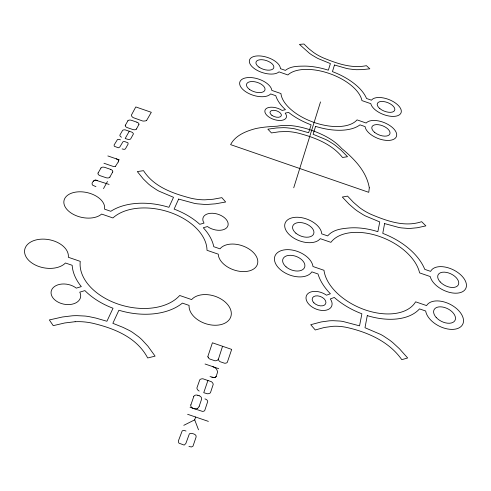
<?xml version="1.0" encoding="UTF-8"?>
<svg xmlns="http://www.w3.org/2000/svg" width="491" height="491" viewBox="0 0 491 491"><rect width="100%" height="100%" fill="white"/><g stroke="black" fill="none" stroke-linecap="round" stroke-linejoin="round"><path stroke-width="0.74" d="M293.728 187.795L320.519 101.913M222.552 346.272L218.378 359.277M198.511 429.791L194.694 419.854L195.651 417.031M199.217 406.204L201.58 399.214A3.511 2.553 18.9 0 0 199.168 395.734M207.951 380.359L203.753 392.702L207.214 393.727A3.946 2.848 19.2 0 0 208.368 393.714L209.424 393.42A4.229 3.05 19.2 0 0 210.473 392.665L213.204 384.428A4.18 2.989 19.2 0 0 212.818 383.213L212.155 382.348A3.934 2.811 19.2 0 0 211.253 381.636L203.004 378.819A3.934 2.811 18.9 0 0 201.862 378.825L200.813 379.101A4.18 2.989 18.9 0 0 199.769 379.831L196.922 387.908A4.247 3.063 18.9 0 0 197.167 389.007A4.474 3.222 18.9 0 0 197.652 389.799A4.008 2.891 18.9 0 0 198.597 390.683L199.199 391.051M190.882 404.872L193.773 396.544M210.031 376.591L214.008 377.561A2.854 2.025 19.3 0 0 214.825 377.438A3.339 2.363 19.3 0 0 216.071 376.652L217.519 372.368A3.781 2.67 19.3 0 0 217.581 371.613L216.727 369.496A5.505 3.885 19.1 0 0 215.162 367.894L212.72 366.624M218.25 359.124L217.82 359.848A3.811 2.658 19.1 0 1 216.85 360.498L216.212 360.682A3.75 2.615 19.1 0 1 214.8 360.732L209.737 359.001A3.805 2.651 18.9 0 1 208.644 358.092L208.245 357.546M216.2 376.358L216.108 376.548A3.277 2.326 19.3 0 1 214.812 377.419A2.897 2.056 19.3 0 1 213.996 377.554M95.929 186.623L92.854 185.303A2.842 1.7 12.9 0 1 92.351 184.782C91.295 183.18 93.155 181.087 94.579 180.283A2.087 1.246 12.9 0 1 95.42 180.087L109.094 184.42M93.419 181.234L94.591 180.289M103.509 188.612L107.455 181.461M109.904 177.018L112.642 172.071M118.221 161.969L115.502 166.24M136.437 128.986L138.843 124.628M129.305 131.177L125.168 138.517L127.936 139.37A3.179 1.792 14.2 0 0 128.881 139.438L129.765 139.327A3.406 1.921 14.2 0 0 130.661 138.928L133.368 134.031A3.369 1.89 14.2 0 0 133.122 133.251L132.631 132.674A3.167 1.78 14.3 0 0 131.938 132.183L125.34 129.906A3.173 1.774 14.1 0 0 124.401 129.833L123.523 129.943A3.369 1.89 14.1 0 0 122.627 130.324L119.853 135.123A3.419 1.927 14 0 0 119.994 135.817A3.603 2.032 14 0 0 120.344 136.332A3.228 1.817 14 0 0 121.068 136.94L121.535 137.204M98.139 172.967L100.943 168.045M125.395 125.174L127.869 120.841M146.649 120.375L151.314 112.298L135.792 106.94L131.398 115.115A4.971 2.725 14.5 0 0 131.784 116.269L132.263 116.858A4.928 2.707 14.5 0 0 133.245 117.65L142.531 120.952A4.953 2.719 14.7 0 0 143.967 121.074L145.692 120.835A4.953 2.719 14.7 0 0 146.649 120.375M183.787 425.323L194.694 419.854M75.123 321.709L64.708 322.974L53.231 325.662L49.339 319.942L62.56 316.971L72.392 315.787A56.042 39.998 11.9 0 1 77.216 315.658L84.912 316.044A41.667 29.448 11.9 0 1 88.503 316.505L96.009 318.1L106.915 321.267L113.028 308.25A61.86 40.391 14.4 0 1 84.894 290.592L79.757 292.17A14.988 10.09 11.2 0 1 65.579 304.445A14.988 10.09 11.2 0 1 52.206 288.874A14.988 10.09 11.2 0 1 76.289 288.137L81.316 286.603A61.86 40.391 14.4 0 1 72.165 265.3L65.456 262.998A22.138 14.313 10.5 0 1 29.3 260.917A22.138 14.313 10.5 0 1 40.096 239.246A22.138 14.313 10.5 0 1 68.31 257.272L80.26 261.372A53.924 35.205 14.4 0 0 118.049 304.07A53.924 35.205 14.4 0 0 179.7 295.49L191.619 299.578A21.727 14.491 18.2 0 1 226.4 303.18A21.727 14.491 18.2 0 1 216.838 325.214A21.727 14.491 18.2 0 1 189.09 305.402L182.4 303.113A61.86 40.391 14.4 0 1 118.89 310.238L112.85 323.317L123.014 327.374L129.599 330.59A41.539 29.515 13.2 0 1 132.515 332.352L138.364 336.593A55.913 40.059 12.8 0 1 141.752 339.533L147.914 346.186L155.095 356.128L147.687 357.976C136.762 337.225 113.924 328.221 92.351 323.17A47.811 34.131 11.9 0 0 75.129 321.728M95.432 180.087L97.396 180.393M212.781 377.438L211.83 377.198M188.943 446.454L191.41 446.976L192.975 446.184L196.019 437.315C197.014 434.762 193.509 433.67 191.711 433.424A2.271 1.712 19.2 0 0 190.766 433.363L190.085 433.528A2.909 2.191 19.2 0 0 189.317 434.013L185.911 443.336L184.512 444.901A1.479 1.123 18.9 0 1 183.855 444.975L179.154 443.238A2.136 1.626 18.6 0 1 178.663 442.686L178.423 440.832L182.136 431.043A3.185 2.4 18.7 0 1 182.762 430.656L183.247 430.503A2.283 1.718 18.7 0 1 184.272 430.497L184.825 430.638A17.136 12.729 18.7 0 0 186.021 431.049M205.054 364.003L218.74 368.686M197.799 395.304L199.156 395.771M204.937 398.888L206.238 399.447A3.02 2.197 19.3 0 1 207.104 400.177L207.423 400.613A2.989 2.179 19.3 0 1 207.718 401.515L204.722 410.562A3.069 2.252 19.3 0 1 203.937 411.114L203.415 411.28A3.038 2.228 19.3 0 1 202.274 411.341L190.048 407.278M187.617 414.287L208.374 421.376M122.099 148.914L124.217 149.393L125.401 148.908L128.114 144.035L127.973 142.942A1.399 0.792 14.1 0 0 127.617 142.642L124.843 141.629A1.761 1 14 0 0 124.106 141.531L123.56 141.58A2.259 1.283 14.1 0 0 122.94 141.807L119.865 146.919L118.699 147.717A1.142 0.651 13.8 0 1 118.19 147.717L114.587 146.398A1.657 0.945 13.7 0 1 114.225 146.048L114.115 144.968L117.441 139.604A2.473 1.399 13.9 0 1 117.95 139.419L118.331 139.364A1.774 1.007 13.9 0 1 119.141 139.432L119.565 139.554A13.343 7.488 14 0 0 120.485 139.874M107.848 155.935L119.362 159.9M103.957 163.245L112.187 166.081A5.775 3.363 13.6 0 0 112.948 166.314L113.476 166.431A2.578 1.504 13.6 0 0 115.532 166.265M110.579 169.364L104.884 167.4A3.296 1.933 13.3 0 0 100.901 168.026M136.854 122.179L131.508 120.332A3.087 1.706 14.3 0 0 127.826 120.823M116.232 158.82L117.601 159.489A2.473 1.436 13.7 0 1 118.325 160.269M207.871 356.441L212.413 342.792L231.678 349.396L227.302 362.333A3.67 2.559 19.6 0 1 226.394 362.953L225.792 363.144A3.547 2.473 19.6 0 1 224.455 363.193L220.14 361.714A3.554 2.473 19.5 0 1 219.109 360.854L218.734 360.333A3.67 2.559 19.5 0 1 218.378 359.277M208.288 357.608A3.805 2.651 18.9 0 1 207.914 356.497M193.712 396.519A3.511 2.553 18.8 0 1 197.812 395.267M193.288 408.438A3.56 2.608 18.8 0 1 190.839 404.854M194.215 408.721A3.167 2.32 18.8 0 0 196.185 408.782L196.744 408.635A5.806 4.253 18.7 0 0 197.296 408.402M199.162 406.186A6.592 4.83 18.7 0 1 197.339 408.444M125.34 125.156A3.093 1.718 14.2 0 0 127.365 127.66L132.779 129.501A3.093 1.718 14.4 0 0 136.492 129.004M136.866 122.161A3.087 1.706 14.5 0 1 138.879 124.64M118.374 160.269A4.916 2.854 13.6 0 1 118.184 161.956M98.077 172.949A3.302 1.952 13.2 0 0 100.182 175.717L105.952 177.674A3.302 1.952 13.4 0 0 109.966 177.042M110.592 169.34A3.29 1.933 13.5 0 1 112.684 172.083M369.3 187.844L368.766 192.325L230.61 144.636C235.232 135.455 246.052 131.128 255.547 128.624C262.667 127.059 269.927 126.574 277.188 126.187C288.708 123.971 300.682 126.678 311.668 130.287C322.673 134.27 333.825 139.64 341.718 148.491C354.177 158.826 366.47 171.181 369.3 187.844M367.274 315.621L364.991 327.73L380.691 334.439A38.212 24.869 25.6 0 1 383.532 336.059L389.381 339.968A51.352 33.732 25.6 0 1 392.868 342.681L399.49 348.813L407.659 357.97L401.804 359.676C389.154 341.699 368.434 332.505 347.671 327.626A43.754 28.834 25 0 0 332.843 326.312L324.336 327.479L315.265 329.977L310.735 324.704L321.218 321.936L329.24 320.832A51.279 33.793 25 0 1 333.279 320.703L339.852 321.046A38.138 24.937 24.6 0 1 342.976 321.464L359.541 325.846L361.892 313.786A57.146 34.573 23.8 0 1 334.291 297.46L330.302 298.939A13.662 8.66 22.5 0 1 321.022 310.349A13.662 8.66 22.5 0 1 306.335 295.932A13.662 8.66 22.5 0 1 326.49 295.201L330.4 293.771A57.146 34.573 23.8 0 1 318.002 273.978L311.822 271.854A20.119 12.416 20.9 0 1 280.803 269.995A20.119 12.416 20.9 0 1 285.154 249.772A20.119 12.416 20.9 0 1 312.976 266.509L323.986 270.296A49.824 30.135 23.8 0 0 365.23 309.907A49.824 30.135 23.8 0 0 415.607 301.818L426.593 305.592A20.346 12.207 26.8 0 1 456.875 308.857A20.346 12.207 26.8 0 1 453.426 329.351A20.346 12.207 26.8 0 1 425.679 311.012L419.517 308.894A57.146 34.573 23.8 0 1 367.274 315.621M384.6 223.589L382.759 233.378A56.207 33.468 23.6 0 1 424.752 269.35L430.644 271.382A19.536 11.305 26 0 1 459.251 273.591A19.536 11.305 26 0 1 457.661 293.109A19.536 11.305 26 0 1 430.22 276.543L419.59 272.886A49.002 29.172 23.6 0 0 379.322 236.392A49.002 29.172 23.6 0 0 330.909 242.339L320.255 238.669A19.339 11.483 20.7 0 1 290.15 235.428A19.339 11.483 20.7 0 1 295.785 217.274A19.339 11.483 20.7 0 1 321.746 233.869L327.65 235.901C333.383 229.266 342.104 228.597 350.206 227.892A56.207 33.468 23.6 0 1 377.861 231.678L379.758 221.926L365.488 215.972A32.16 17.866 22.5 0 1 362.941 214.585L357.792 211.314A42.557 23.47 22.5 0 1 354.76 209.098L349.107 204.182L342.325 197.057L347.554 196.112L353.391 202.286L359.363 207.441A36.297 20.014 22.5 0 0 371.098 214.383C386.883 220.975 404.566 227.474 421.64 221.68L425.875 225.885L417.387 227.738L410.672 228.383A42.588 23.445 22.9 0 1 407.229 228.37L401.577 227.904A32.197 17.836 23 0 1 398.888 227.486L384.6 223.589M315.566 126.365L313.123 134.282L326.006 139.622A31.093 16.829 20.1 0 1 328.313 140.862L333.045 143.783A41.723 22.746 20 0 1 335.844 145.778L341.11 150.203L347.524 156.709L342.534 157.488C331.664 143.881 314.903 137.578 298.614 133.221A35.604 19.419 19.6 0 0 286.259 131.508L279.115 131.797L271.462 132.932L267.871 129.182L276.715 127.948L283.46 127.666A41.723 22.758 19.6 0 1 286.842 127.813L292.329 128.415A31.099 16.841 19.5 0 1 294.931 128.869L308.63 132.717L311.116 124.837A47.271 23.979 19.7 0 1 288.591 112.384L285.179 113.145A11.256 5.904 18.6 0 1 276.967 120.234A11.256 5.904 18.6 0 1 265.195 109.781A11.256 5.904 18.6 0 1 282.122 110.432L285.461 109.696A47.271 23.979 19.7 0 1 275.77 95.702L270.645 93.928A16.7 8.537 17.9 0 1 244.604 90.945A16.7 8.537 17.9 0 1 248.998 77.529A16.7 8.537 17.9 0 1 271.811 90.387L280.95 93.548A41.213 20.904 19.7 0 0 314.099 122.443A41.213 20.904 19.7 0 0 357.049 119.884L366.169 123.038A16.676 8.507 21.5 0 1 391.695 126.924A16.676 8.507 21.5 0 1 387.687 140.444A16.676 8.507 21.5 0 1 365.108 126.617L359.995 124.849A47.271 23.979 19.7 0 1 315.566 126.365M334.481 64.996L332.438 71.625A46.627 23.335 19.7 0 1 366.525 98.488L371.454 100.195A16.142 7.966 21.3 0 1 395.783 103.27A16.142 7.966 21.3 0 1 393.365 116.41A16.142 7.966 21.3 0 1 370.815 103.675L361.935 100.6A40.655 20.346 19.7 0 0 329.363 73.509A40.655 20.346 19.7 0 0 287.879 74.951L278.986 71.87A16.16 7.997 18 0 1 253.583 68.004A16.16 7.997 18 0 1 259.045 55.9A16.16 7.997 18 0 1 280.429 68.666L285.369 70.379C290.967 65.923 298.154 66.23 304.88 66.101A46.627 23.335 19.7 0 1 328.332 70.195L330.412 63.591L318.456 58.717A27.042 12.735 19.5 0 1 316.339 57.625L312.073 55.09A35.818 16.768 19.5 0 1 309.582 53.396L299.436 44.393L303.96 44.018L308.698 48.609L313.596 52.494A30.552 14.3 19.5 0 0 323.342 57.92C336.894 63.456 351.574 68.722 366.409 65.677L369.833 68.808L362.426 69.624L356.619 69.704A35.812 16.762 19.8 0 1 353.661 69.507L348.831 68.881A27.036 12.729 19.8 0 1 346.548 68.445L334.481 64.996M178.632 199.082L174.115 209.092A59.485 37.5 15.3 0 1 199.782 224.313L204.035 223.098A13.067 7.942 17.5 0 1 214.635 213.456A13.067 7.942 17.5 0 1 227.572 226.59A13.067 7.942 17.5 0 1 207.441 226.554L203.28 227.756A59.485 37.5 15.3 0 1 213.769 246.697L220.017 248.845A20.413 12.797 18.7 0 1 252.221 251.404A20.413 12.797 18.7 0 1 245.635 271.523A20.413 12.797 18.7 0 1 218.274 254.172L206.999 250.293A51.862 32.688 15.3 0 0 169.88 212.321A51.862 32.688 15.3 0 0 112.924 217.955L101.619 214.07A20.714 12.686 12.4 0 1 67.887 210.436A20.714 12.686 12.4 0 1 78.922 191.803A20.714 12.686 12.4 0 1 104.54 209.141L110.806 211.296A59.485 37.5 15.3 0 1 168.922 207.319L173.513 197.308L159.035 191.177A33.953 19.824 15.8 0 1 156.506 189.741L151.455 186.353A44.89 26.035 16 0 1 148.546 184.045L143.298 178.951L137.314 171.574L143.525 170.672C153.879 186.948 172.942 193.46 190.649 198.149A38.249 22.212 16.5 0 0 204.851 199.825L213.094 199.248L221.846 197.652L225.657 202.004L215.512 203.82L207.693 204.416A44.841 26.054 16.5 0 1 203.759 204.36L197.382 203.826A33.897 19.843 16.5 0 1 194.375 203.354L178.632 199.082M440.182 281.914A11.275 6.524 26 0 0 458.14 285.154A11.275 6.524 26 0 0 446.356 272.376A11.275 6.524 26 0 0 440.182 281.914M295.889 233.182A11.164 6.629 20.7 0 0 313.657 233.912A11.164 6.629 20.7 0 0 300.191 222.54A11.164 6.629 20.7 0 0 295.889 233.182M259.002 67.144A9.329 4.615 18 0 0 273.714 67.961A9.329 4.615 18 0 0 261.961 59.706A9.329 4.615 18 0 0 259.002 67.144M379.856 108.615A9.317 4.603 21.3 0 0 394.586 110.524A9.317 4.603 21.3 0 0 383.618 101.545A9.317 4.603 21.3 0 0 379.856 108.615M271.953 115.379A5.947 3.118 18.6 0 0 281.306 115.735A5.947 3.118 18.6 0 0 273.788 110.297A5.947 3.118 18.6 0 0 271.953 115.379M374.523 132.288A9.63 4.91 21.5 0 0 389.762 134.153A9.63 4.91 21.5 0 0 378.463 124.714A9.63 4.91 21.5 0 0 374.523 132.288M249.618 89.485A9.642 4.928 17.9 0 0 264.876 90.191A9.642 4.928 17.9 0 0 252.779 81.543A9.642 4.928 17.9 0 0 249.618 89.485M286.05 266.834A11.612 7.169 20.9 0 0 304.592 267.374A11.612 7.169 20.9 0 0 290.66 255.302A11.612 7.169 20.9 0 0 286.05 266.834M436.174 317.425A11.747 7.046 26.8 0 0 454.862 320.66A11.747 7.046 26.8 0 0 442.637 307.035A11.747 7.046 26.8 0 0 436.174 317.425M313.884 302.824A7.218 4.572 22.5 0 0 325.588 303.917A7.218 4.572 22.5 0 0 317.714 295.858A7.218 4.572 22.5 0 0 313.884 302.824"/></g></svg>
